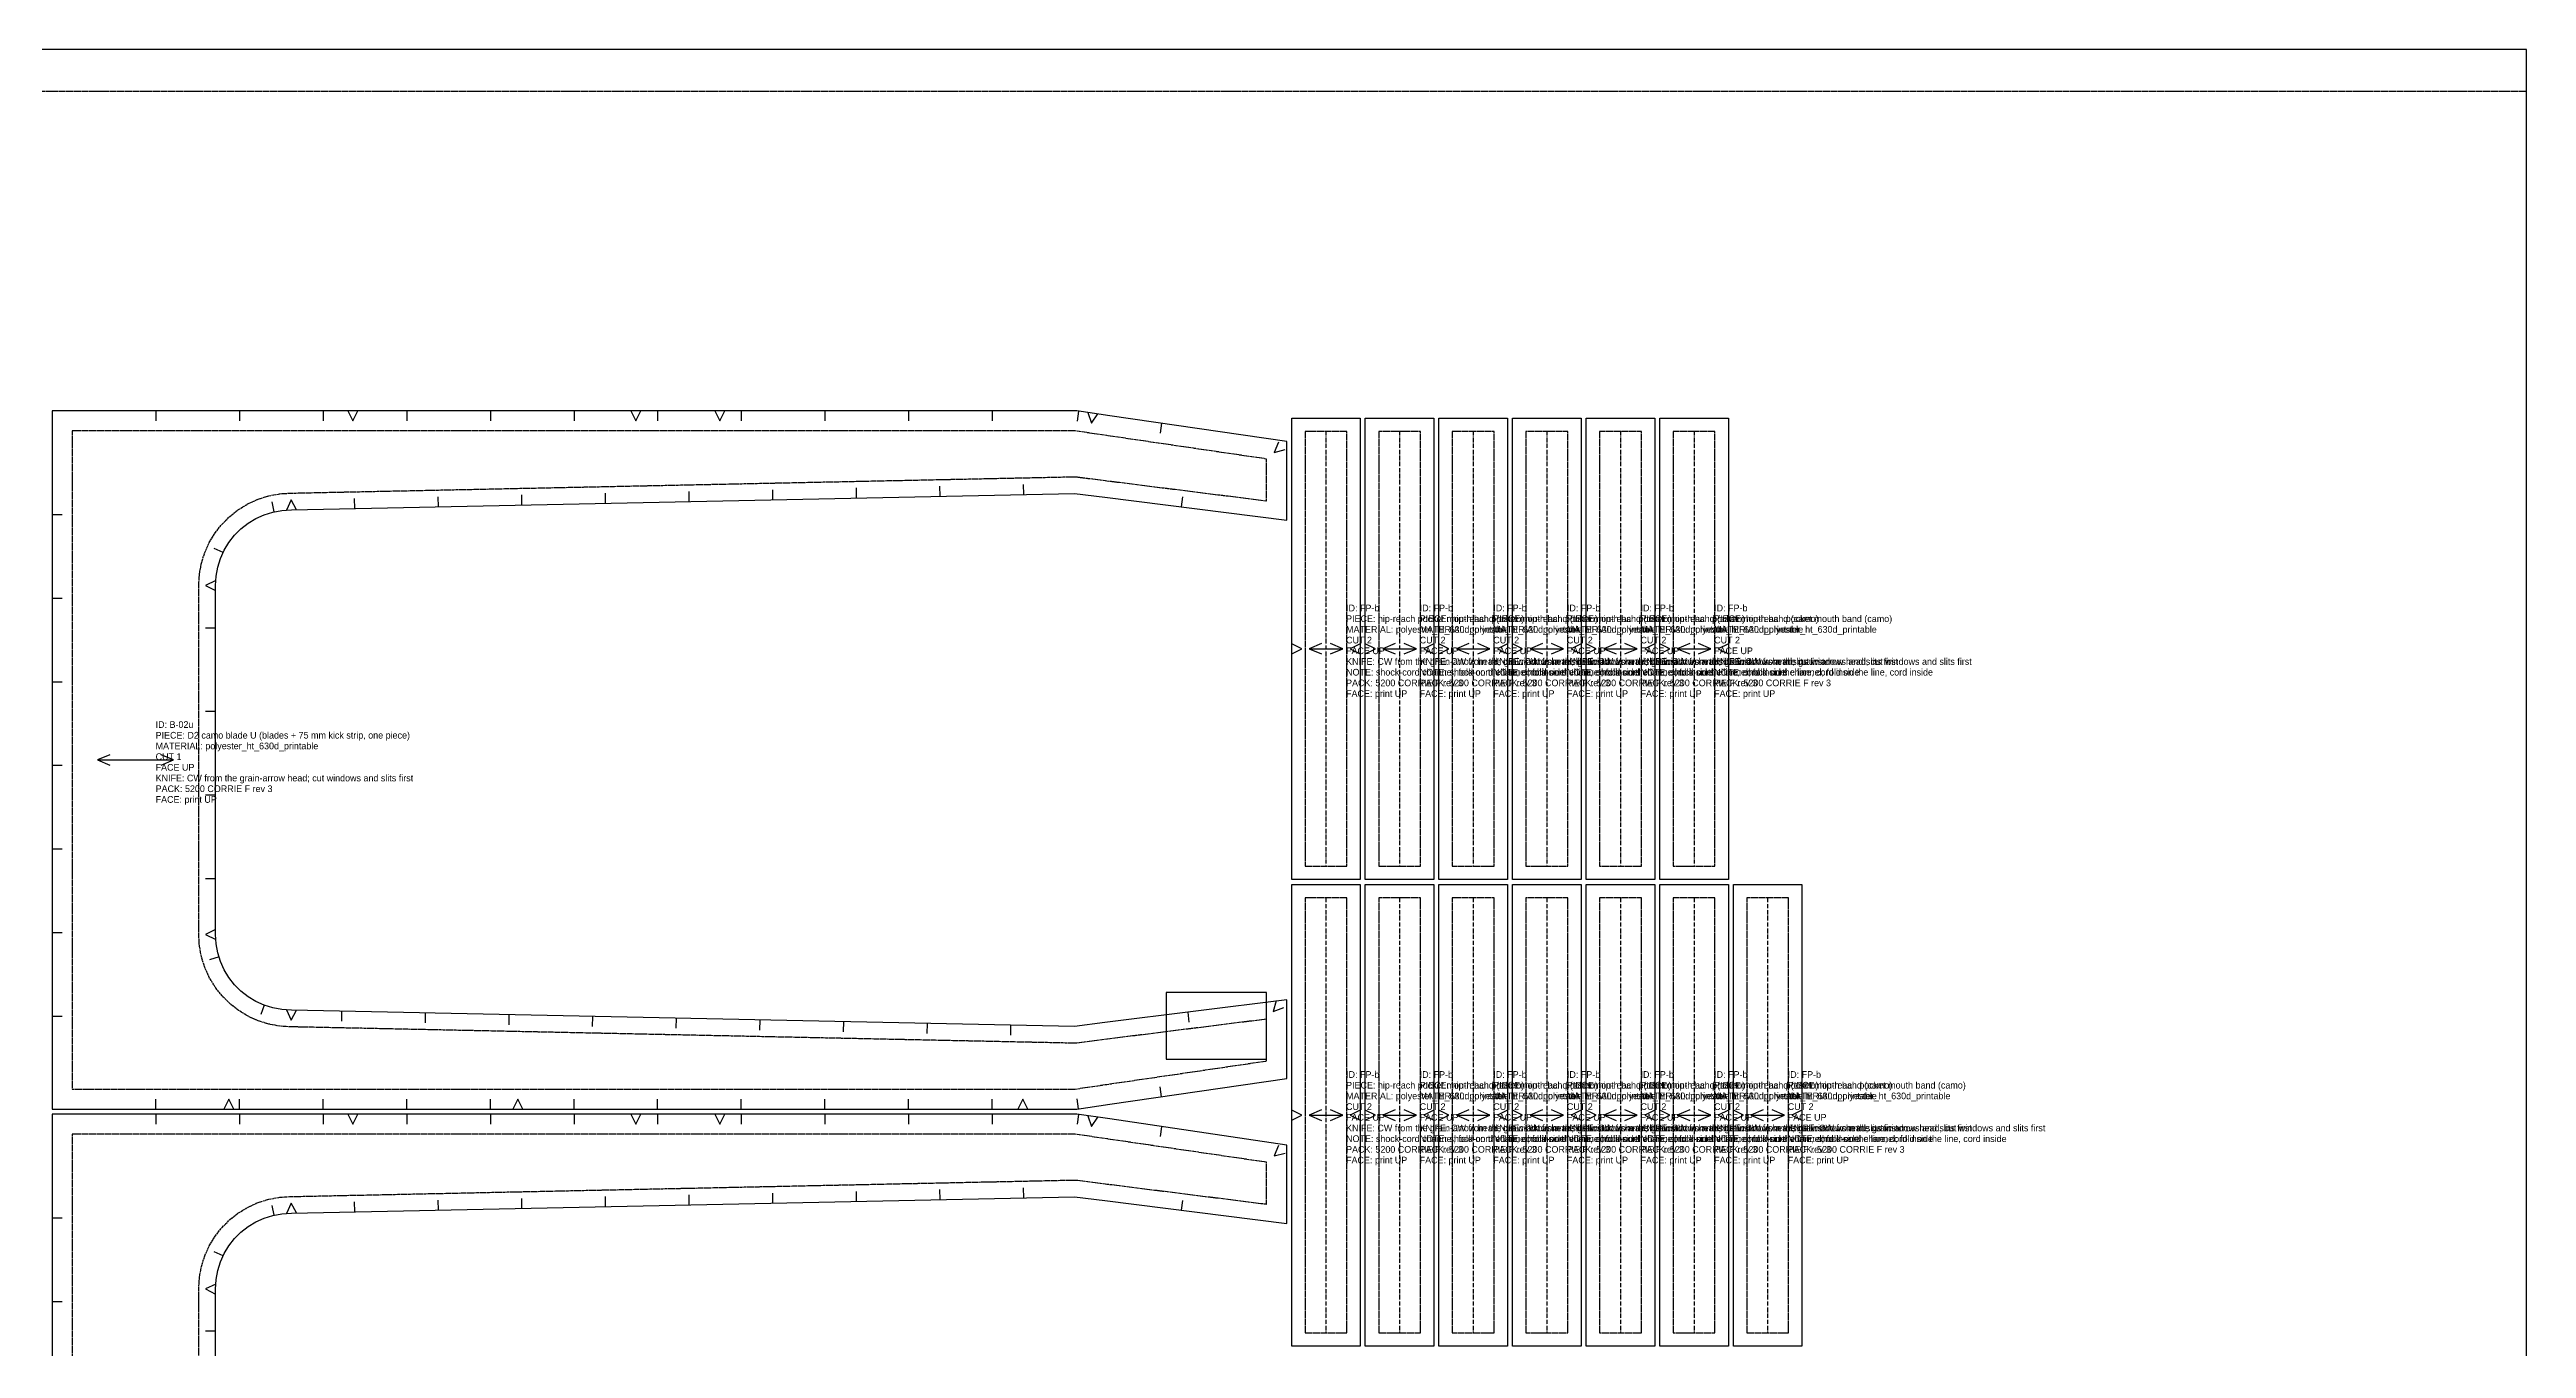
# Model space of a CAD drawing. Header units: millimetres. Extents: x 0 to 2961, y -22 to 1500.
# Drawn here: x 1481 to 2961, y 723 to 1500 of the extents above; entities that cross this region are included whole.
import ezdxf

# ---------------------------------------------------------------- set-up
doc = ezdxf.new("R2010")
doc.units = ezdxf.units.MM
doc.linetypes.add('DASHDOT', pattern=[3.556, 2.54, -0.508, 0, -0.508])
doc.linetypes.add('DASHED', pattern=[1.524, 1.27, -0.254])
for name, color, linetype in [('CUT', 7, 'Continuous'), ('GRAIN', 5, 'Continuous'), ('INTERNAL', 6, 'Continuous'), ('NOTCH', 1, 'Continuous'), ('SEW', 3, 'Continuous'), ('TEXT', 2, 'Continuous')]:
    doc.layers.add(name, color=color, linetype=linetype)

msp = doc.modelspace()

# ---------------------------------------------------------------- linework, layer by layer
at = {"layer": 'CUT'}
for points in [[(1569.5, 1283.9), (1482.1, 1283.9), (1482.1, 866.3), (1569.5, 866.3), (2094.6, 866.3), (2114.3, 869.2), (2220.1, 884.7), (2220.1, 931.7), (2111.3, 918), (2093.2, 915.7), (1625.2, 925.5), (1619.4, 925.9), (1614.1, 926.9), (1608.9, 928.5), (1603.9, 930.7), (1599.3, 933.5), (1595, 936.9), (1591.2, 940.7), (1587.8, 945), (1585, 949.6), (1582.8, 954.6), (1581.2, 959.8), (1580.2, 965.1), (1579.8, 970.8), (1579.8, 1179.4), (1580.2, 1185.1), (1581.2, 1190.4), (1582.8, 1195.6), (1585, 1200.6), (1587.8, 1205.2), (1591.2, 1209.5), (1595, 1213.3), (1599.3, 1216.7), (1603.9, 1219.5), (1608.9, 1221.7), (1614.1, 1223.3), (1619.4, 1224.3), (1625.2, 1224.7), (2093.2, 1234.5), (2111.3, 1232.2), (2220.1, 1218.5), (2220.1, 1265.5), (2114.3, 1281), (2094.6, 1283.9)], [(2223.1, 1279.6), (2264.1, 1279.6), (2264.1, 1003.6), (2223.1, 1003.6)], [(2267.1, 1279.6), (2308.1, 1279.6), (2308.1, 1003.6), (2267.1, 1003.6)], [(2311.1, 1279.6), (2352.1, 1279.6), (2352.1, 1003.6), (2311.1, 1003.6)], [(2355.1, 1279.6), (2396.1, 1279.6), (2396.1, 1003.6), (2355.1, 1003.6)], [(2399.1, 1279.6), (2440.1, 1279.6), (2440.1, 1003.6), (2399.1, 1003.6)], [(2443.1, 1279.6), (2484.1, 1279.6), (2484.1, 1003.6), (2443.1, 1003.6)], [(2223.1, 1000.6), (2264.1, 1000.6), (2264.1, 724.6), (2223.1, 724.6)], [(2267.1, 1000.6), (2308.1, 1000.6), (2308.1, 724.6), (2267.1, 724.6)], [(2311.1, 1000.6), (2352.1, 1000.6), (2352.1, 724.6), (2311.1, 724.6)], [(2355.1, 1000.6), (2396.1, 1000.6), (2396.1, 724.6), (2355.1, 724.6)], [(2399.1, 1000.6), (2440.1, 1000.6), (2440.1, 724.6), (2399.1, 724.6)], [(2443.1, 1000.6), (2484.1, 1000.6), (2484.1, 724.6), (2443.1, 724.6)], [(2487.1, 1000.6), (2528.1, 1000.6), (2528.1, 724.6), (2487.1, 724.6)]]:
    msp.add_lwpolyline(points, close=True, dxfattribs=at)
msp.add_lwpolyline([(1579.8, 550.2), (1579.8, 758.7), (1580.2, 764.4), (1581.2, 769.8), (1582.8, 775), (1585, 779.9), (1587.8, 784.6), (1591.2, 788.9), (1595, 792.7), (1599.3, 796), (1603.9, 798.9), (1608.9, 801.1), (1614.1, 802.7), (1619.4, 803.7), (1625.2, 804), (2093.2, 813.9), (2111.3, 811.6), (2220.1, 797.9), (2220.1, 844.8), (2114.3, 860.4), (2094.6, 863.3), (1569.5, 863.3), (1482.1, 863.3), (1482.1, 445.6)], dxfattribs=at)
at = {"layer": 'GRAIN'}
for points in [[(2241, 1144.8), (2233.6, 1141.6), (2241, 1138.5)], [(2233.6, 1141.6), (2253.6, 1141.6)], [(2246.3, 1138.5), (2253.6, 1141.6), (2246.3, 1144.8)], [(2285, 1144.8), (2277.6, 1141.6), (2285, 1138.5)], [(2277.6, 1141.6), (2297.6, 1141.6)], [(2290.3, 1138.5), (2297.6, 1141.6), (2290.3, 1144.8)], [(2329, 1144.8), (2321.6, 1141.6), (2329, 1138.5)], [(2321.6, 1141.6), (2341.6, 1141.6)], [(2334.3, 1138.5), (2341.6, 1141.6), (2334.3, 1144.8)], [(2373, 1144.8), (2365.6, 1141.6), (2373, 1138.5)], [(2365.6, 1141.6), (2385.6, 1141.6)], [(2378.3, 1138.5), (2385.6, 1141.6), (2378.3, 1144.8)], [(2417, 1144.8), (2409.6, 1141.6), (2417, 1138.5)], [(2409.6, 1141.6), (2429.6, 1141.6)], [(2422.3, 1138.5), (2429.6, 1141.6), (2422.3, 1144.8)], [(2461, 1144.8), (2453.6, 1141.6), (2461, 1138.5)], [(2453.6, 1141.6), (2473.6, 1141.6)], [(2466.3, 1138.5), (2473.6, 1141.6), (2466.3, 1144.8)], [(1516.6, 1078.2), (1509.2, 1075.1), (1516.6, 1072)], [(1509.2, 1075.1), (1554.7, 1075.1)], [(1547.3, 1072), (1554.7, 1075.1), (1547.3, 1078.2)], [(2241, 865.8), (2233.6, 862.6), (2241, 859.5)], [(2233.6, 862.6), (2253.6, 862.6)], [(2246.3, 859.5), (2253.6, 862.6), (2246.3, 865.8)], [(2285, 865.8), (2277.6, 862.6), (2285, 859.5)], [(2277.6, 862.6), (2297.6, 862.6)], [(2290.3, 859.5), (2297.6, 862.6), (2290.3, 865.8)], [(2329, 865.8), (2321.6, 862.6), (2329, 859.5)], [(2321.6, 862.6), (2341.6, 862.6)], [(2334.3, 859.5), (2341.6, 862.6), (2334.3, 865.8)], [(2373, 865.8), (2365.6, 862.6), (2373, 859.5)], [(2365.6, 862.6), (2385.6, 862.6)], [(2378.3, 859.5), (2385.6, 862.6), (2378.3, 865.8)], [(2417, 865.8), (2409.6, 862.6), (2417, 859.5)], [(2409.6, 862.6), (2429.6, 862.6)], [(2422.3, 859.5), (2429.6, 862.6), (2422.3, 865.8)], [(2461, 865.8), (2453.6, 862.6), (2461, 859.5)], [(2453.6, 862.6), (2473.6, 862.6)], [(2466.3, 859.5), (2473.6, 862.6), (2466.3, 865.8)], [(2505, 865.8), (2497.6, 862.6), (2505, 859.5)], [(2497.6, 862.6), (2517.6, 862.6)], [(2510.3, 859.5), (2517.6, 862.6), (2510.3, 865.8)]]:
    msp.add_lwpolyline(points, dxfattribs=at)
at = {"layer": 'INTERNAL', "linetype": 'DASHDOT'}
for points in [[(2243.6, 1271.6), (2243.6, 1011.6)], [(2287.6, 1271.6), (2287.6, 1011.6)], [(2331.6, 1271.6), (2331.6, 1011.6)], [(2375.6, 1271.6), (2375.6, 1011.6)], [(2419.6, 1271.6), (2419.6, 1011.6)], [(2463.6, 1271.6), (2463.6, 1011.6)], [(2243.6, 992.6), (2243.6, 732.6)], [(2287.6, 992.6), (2287.6, 732.6)], [(2331.6, 992.6), (2331.6, 732.6)], [(2375.6, 992.6), (2375.6, 732.6)], [(2419.6, 992.6), (2419.6, 732.6)], [(2463.6, 992.6), (2463.6, 732.6)], [(2507.6, 992.6), (2507.6, 732.6)]]:
    msp.add_lwpolyline(points, dxfattribs=at)
at = {"layer": 'INTERNAL', "linetype": 'CONTINUOUS'}
msp.add_lwpolyline([(2148.1, 936.1), (2148.1, 896.1), (2208.1, 896.1), (2208.1, 936.1)], close=True, dxfattribs=at)
at = {"layer": 'NOTCH'}
for points in [[(1544.1, 1283.9), (1544.1, 1277.9)], [(1594.1, 1283.9), (1594.1, 1277.9)], [(1644.1, 1283.9), (1644.1, 1277.9)], [(1658.8, 1283.9), (1661.8, 1277.9), (1664.8, 1283.9)], [(1694.1, 1283.9), (1694.1, 1277.9)], [(1744.1, 1283.9), (1744.1, 1277.9)], [(1794.1, 1283.9), (1794.1, 1277.9)], [(1828.1, 1283.9), (1831.1, 1277.9), (1834.1, 1283.9)], [(1844.1, 1283.9), (1844.1, 1277.9)], [(1878.3, 1283.9), (1881.3, 1277.9), (1884.3, 1283.9)], [(1894.1, 1283.9), (1894.1, 1277.9)], [(1944.1, 1283.9), (1944.1, 1277.9)], [(1994.1, 1283.9), (1994.1, 1277.9)], [(2044.1, 1283.9), (2044.1, 1277.9)], [(2095.7, 1283.8), (2094.9, 1277.8)], [(2101.3, 1282.9), (2103.4, 1276.6), (2107.3, 1282.1)], [(2145.3, 1276.5), (2144.4, 1270.5)], [(2215.3, 1265.2), (2212.7, 1259), (2219.2, 1260.7)], [(1614.8, 1223.5), (1613.7, 1229.4)], [(1628.2, 1224.8), (1625, 1230.7), (1622.2, 1224.6)], [(1663.1, 1225.5), (1662.9, 1231.5)], [(1713, 1226.5), (1712.9, 1232.5)], [(1763, 1227.6), (1762.9, 1233.6)], [(1813, 1228.6), (1812.9, 1234.6)], [(1863, 1229.7), (1862.9, 1235.7)], [(1913, 1230.7), (1912.9, 1236.7)], [(1963, 1231.8), (1962.9, 1237.8)], [(2013, 1232.8), (2012.8, 1238.8)], [(2063, 1233.9), (2062.8, 1239.9)], [(2157.3, 1226.4), (2158, 1232.4)], [(1482.1, 1221.9), (1488.1, 1221.9)], [(1584.3, 1199.1), (1578.9, 1201.6)], [(1482.1, 1171.9), (1488.1, 1171.9)], [(1579.9, 1182.4), (1573.8, 1179.5), (1579.7, 1176.4)], [(1579.8, 1154), (1573.8, 1154)], [(2223.1, 1138.6), (2229.1, 1141.6), (2223.1, 1144.6)], [(2264.1, 1144.6), (2258.1, 1141.6), (2264.1, 1138.6)], [(2267.1, 1138.6), (2273.1, 1141.6), (2267.1, 1144.6)], [(2308.1, 1144.6), (2302.1, 1141.6), (2308.1, 1138.6)], [(2311.1, 1138.6), (2317.1, 1141.6), (2311.1, 1144.6)], [(2352.1, 1144.6), (2346.1, 1141.6), (2352.1, 1138.6)], [(2355.1, 1138.6), (2361.1, 1141.6), (2355.1, 1144.6)], [(2396.1, 1144.6), (2390.1, 1141.6), (2396.1, 1138.6)], [(2399.1, 1138.6), (2405.1, 1141.6), (2399.1, 1144.6)], [(2440.1, 1144.6), (2434.1, 1141.6), (2440.1, 1138.6)], [(2443.1, 1138.6), (2449.1, 1141.6), (2443.1, 1144.6)], [(2484.1, 1144.6), (2478.1, 1141.6), (2484.1, 1138.6)], [(1482.1, 1121.9), (1488.1, 1121.9)], [(1579.8, 1104), (1573.8, 1104)], [(1482.1, 1071.9), (1488.1, 1071.9)], [(1579.8, 1054), (1573.8, 1054)], [(1482.1, 1021.9), (1488.1, 1021.9)], [(1579.8, 1004), (1573.8, 1004)], [(1482.1, 971.9), (1488.1, 971.9)], [(1579.7, 973.8), (1573.8, 970.7), (1579.9, 967.8)], [(1581.9, 957.3), (1576.2, 955.5)], [(1482.1, 921.9), (1488.1, 921.9)], [(1608.9, 928.5), (1606.8, 922.8)], [(1622.2, 925.6), (1625, 919.5), (1628.2, 925.4)], [(1655.2, 924.9), (1655.1, 918.9)], [(1705.2, 923.8), (1705.1, 917.8)], [(1755.2, 922.8), (1755.1, 916.8)], [(1805.2, 921.7), (1805, 915.7)], [(1855.2, 920.7), (1855, 914.7)], [(1905.1, 919.6), (1905, 913.6)], [(1955.1, 918.6), (1955, 912.6)], [(2161, 924.2), (2161.7, 918.3)], [(2213.8, 931.1), (2212.1, 924.6), (2218.3, 927.1)], [(2005.1, 917.5), (2005, 911.5)], [(2055.1, 916.5), (2055, 910.5)], [(2145.3, 873.7), (2144.4, 879.7)], [(1544.1, 866.3), (1544.1, 872.3)], [(1544.1, 863.3), (1544.1, 857.3)], [(1590.8, 866.3), (1587.8, 872.3), (1584.8, 866.3)], [(1594.1, 866.3), (1594.1, 872.3)], [(1594.1, 863.3), (1594.1, 857.3)], [(1644.1, 866.3), (1644.1, 872.3)], [(1644.1, 863.3), (1644.1, 857.3)], [(1658.8, 863.3), (1661.8, 857.3), (1664.8, 863.3)], [(1694.1, 866.3), (1694.1, 872.3)], [(1694.1, 863.3), (1694.1, 857.3)], [(1744.1, 866.3), (1744.1, 872.3)], [(1744.1, 863.3), (1744.1, 857.3)], [(1763.5, 866.3), (1760.5, 872.3), (1757.5, 866.3)], [(1794.1, 866.3), (1794.1, 872.3)], [(1794.1, 863.3), (1794.1, 857.3)], [(1828.1, 863.3), (1831.1, 857.3), (1834.1, 863.3)], [(1844.1, 866.3), (1844.1, 872.3)], [(1844.1, 863.3), (1844.1, 857.3)], [(1878.3, 863.3), (1881.3, 857.3), (1884.3, 863.3)], [(1894.1, 866.3), (1894.1, 872.3)], [(1894.1, 863.3), (1894.1, 857.3)], [(1944.1, 866.3), (1944.1, 872.3)], [(1944.1, 863.3), (1944.1, 857.3)], [(1994.1, 866.3), (1994.1, 872.3)], [(1994.1, 863.3), (1994.1, 857.3)], [(2044.1, 866.3), (2044.1, 872.3)], [(2044.1, 863.3), (2044.1, 857.3)], [(2065.3, 866.3), (2062.3, 872.3), (2059.3, 866.3)], [(2095.7, 866.4), (2094.9, 872.4)], [(2095.7, 863.1), (2094.9, 857.2)], [(2101.3, 862.3), (2103.4, 855.9), (2107.3, 861.4)], [(2223.1, 859.6), (2229.1, 862.6), (2223.1, 865.6)], [(2264.1, 865.6), (2258.1, 862.6), (2264.1, 859.6)], [(2267.1, 859.6), (2273.1, 862.6), (2267.1, 865.6)], [(2308.1, 865.6), (2302.1, 862.6), (2308.1, 859.6)], [(2311.1, 859.6), (2317.1, 862.6), (2311.1, 865.6)], [(2352.1, 865.6), (2346.1, 862.6), (2352.1, 859.6)], [(2355.1, 859.6), (2361.1, 862.6), (2355.1, 865.6)], [(2396.1, 865.6), (2390.1, 862.6), (2396.1, 859.6)], [(2399.1, 859.6), (2405.1, 862.6), (2399.1, 865.6)], [(2440.1, 865.6), (2434.1, 862.6), (2440.1, 859.6)], [(2443.1, 859.6), (2449.1, 862.6), (2443.1, 865.6)], [(2484.1, 865.6), (2478.1, 862.6), (2484.1, 859.6)], [(2487.1, 859.6), (2493.1, 862.6), (2487.1, 865.6)], [(2528.1, 865.6), (2522.1, 862.6), (2528.1, 859.6)], [(2145.3, 855.8), (2144.4, 849.9)], [(2215.3, 844.6), (2212.7, 838.4), (2219.2, 840)], [(1863, 809), (1862.9, 815)], [(1913, 810.1), (1912.9, 816.1)], [(1963, 811.1), (1962.9, 817.1)], [(2013, 812.2), (2012.8, 818.2)], [(2063, 813.2), (2062.8, 819.2)], [(1482.1, 801.3), (1488.1, 801.3)], [(1614.8, 802.8), (1613.7, 808.7)], [(1628.2, 804.2), (1625, 810), (1622.2, 803.9)], [(1663.1, 804.8), (1662.9, 810.8)], [(1713, 805.9), (1712.9, 811.9)], [(1763, 806.9), (1762.9, 812.9)], [(1813, 808), (1812.9, 814)], [(2157.3, 805.8), (2158, 811.7)], [(1584.3, 778.5), (1578.9, 780.9)], [(1579.9, 761.7), (1573.8, 758.9), (1579.7, 755.7)], [(1482.1, 751.3), (1488.1, 751.3)], [(1579.8, 733.4), (1573.8, 733.4)]]:
    msp.add_lwpolyline(points, dxfattribs=at)
at = {"layer": 'SEW', "linetype": 'DASHED'}
for points in [[(1494.1, 1271.9), (1494.1, 878.3), (1569.5, 878.3), (2093.7, 878.3), (2112.6, 881.1), (2208.1, 895.1), (2208.1, 920.1), (2112.6, 908.1), (2093.7, 905.7), (1624.8, 915.5), (1618.2, 915.9), (1611.7, 917.1), (1605.3, 919.1), (1599.3, 921.8), (1593.6, 925.3), (1588.4, 929.4), (1583.7, 934.1), (1579.6, 939.3), (1576.1, 945), (1573.4, 951), (1571.4, 957.4), (1570.2, 963.9), (1569.8, 970.5), (1569.8, 1179.7), (1570.2, 1186.3), (1571.4, 1192.8), (1573.4, 1199.2), (1576.1, 1205.2), (1579.6, 1210.9), (1583.7, 1216.1), (1588.4, 1220.8), (1593.6, 1224.9), (1599.3, 1228.4), (1605.3, 1231.1), (1611.7, 1233.1), (1618.2, 1234.3), (1624.8, 1234.7), (2093.7, 1244.5), (2112.6, 1242.1), (2208.1, 1230.1), (2208.1, 1255.1), (2112.6, 1269.1), (2093.7, 1271.9), (1569.5, 1271.9)], [(2231.1, 1271.6), (2231.1, 1011.6), (2256.1, 1011.6), (2256.1, 1271.6)], [(2275.1, 1271.6), (2275.1, 1011.6), (2300.1, 1011.6), (2300.1, 1271.6)], [(2319.1, 1271.6), (2319.1, 1011.6), (2344.1, 1011.6), (2344.1, 1271.6)], [(2363.1, 1271.6), (2363.1, 1011.6), (2388.1, 1011.6), (2388.1, 1271.6)], [(2407.1, 1271.6), (2407.1, 1011.6), (2432.1, 1011.6), (2432.1, 1271.6)], [(2451.1, 1271.6), (2451.1, 1011.6), (2476.1, 1011.6), (2476.1, 1271.6)], [(2231.1, 992.6), (2231.1, 732.6), (2256.1, 732.6), (2256.1, 992.6)], [(2275.1, 992.6), (2275.1, 732.6), (2300.1, 732.6), (2300.1, 992.6)], [(2319.1, 992.6), (2319.1, 732.6), (2344.1, 732.6), (2344.1, 992.6)], [(2363.1, 992.6), (2363.1, 732.6), (2388.1, 732.6), (2388.1, 992.6)], [(2407.1, 992.6), (2407.1, 732.6), (2432.1, 732.6), (2432.1, 992.6)], [(2451.1, 992.6), (2451.1, 732.6), (2476.1, 732.6), (2476.1, 992.6)], [(2495.1, 992.6), (2495.1, 732.6), (2520.1, 732.6), (2520.1, 992.6)]]:
    msp.add_lwpolyline(points, close=True, dxfattribs=at)
msp.add_lwpolyline([(1569.8, 549.9), (1569.8, 759), (1570.2, 765.7), (1571.4, 772.2), (1573.4, 778.5), (1576.1, 784.6), (1579.6, 790.3), (1583.7, 795.5), (1588.4, 800.2), (1593.6, 804.3), (1599.3, 807.7), (1605.3, 810.5), (1611.7, 812.4), (1618.2, 813.6), (1624.8, 814), (2093.7, 823.9), (2112.6, 821.5), (2208.1, 809.5), (2208.1, 834.5), (2112.6, 848.5), (2093.7, 851.3), (1569.5, 851.3), (1494.1, 851.3), (1494.1, 457.6)], dxfattribs=at)
at = {"layer": 'TEXT', "linetype": 'DASHED'}
msp.add_line((0, 1475), (2961.2, 1475), dxfattribs=at)
at = {"layer": 'TEXT'}
msp.add_lwpolyline([(0, 0), (2961.2, 0), (2961.2, 1500), (0, 1500)], close=True, dxfattribs=at)

# ---------------------------------------------------------------- texts
for s, p in [('ID: FP-b', (2255.6, 1164)), ('PIECE: hip-reach pocket mouth band (camo)', (2255.6, 1157.6)), ('MATERIAL: polyester_ht_630d_printable', (2255.6, 1151.2)), ('ID: FP-b', (2299.6, 1164)), ('PIECE: hip-reach pocket mouth band (camo)', (2299.6, 1157.6)), ('MATERIAL: polyester_ht_630d_printable', (2299.6, 1151.2)), ('ID: FP-b', (2343.6, 1164)), ('PIECE: hip-reach pocket mouth band (camo)', (2343.6, 1157.6)), ('MATERIAL: polyester_ht_630d_printable', (2343.6, 1151.2)), ('ID: FP-b', (2387.6, 1164)), ('PIECE: hip-reach pocket mouth band (camo)', (2387.6, 1157.6)), ('MATERIAL: polyester_ht_630d_printable', (2387.6, 1151.2)), ('ID: FP-b', (2431.6, 1164)), ('PIECE: hip-reach pocket mouth band (camo)', (2431.6, 1157.6)), ('MATERIAL: polyester_ht_630d_printable', (2431.6, 1151.2)), ('ID: FP-b', (2475.6, 1164)), ('PIECE: hip-reach pocket mouth band (camo)', (2475.6, 1157.6)), ('MATERIAL: polyester_ht_630d_printable', (2475.6, 1151.2)), ('CUT 2', (2255.6, 1144.8)), ('FACE UP', (2255.6, 1138.4)), ('CUT 2', (2299.6, 1144.8)), ('FACE UP', (2299.6, 1138.4)), ('CUT 2', (2343.6, 1144.8)), ('FACE UP', (2343.6, 1138.4)), ('CUT 2', (2387.6, 1144.8)), ('FACE UP', (2387.6, 1138.4)), ('CUT 2', (2431.6, 1144.8)), ('FACE UP', (2431.6, 1138.4)), ('CUT 2', (2475.6, 1144.8)), ('FACE UP', (2475.6, 1138.4)), ('KNIFE: CW from the grain-arrow head; cut windows and slits first', (2255.6, 1132)), ('NOTE: shock-cord channel; fold on the line, cord inside', (2255.6, 1125.6)), ('KNIFE: CW from the grain-arrow head; cut windows and slits first', (2299.6, 1132)), ('NOTE: shock-cord channel; fold on the line, cord inside', (2299.6, 1125.6)), ('KNIFE: CW from the grain-arrow head; cut windows and slits first', (2343.6, 1132)), ('NOTE: shock-cord channel; fold on the line, cord inside', (2343.6, 1125.6)), ('KNIFE: CW from the grain-arrow head; cut windows and slits first', (2387.6, 1132)), ('NOTE: shock-cord channel; fold on the line, cord inside', (2387.6, 1125.6)), ('KNIFE: CW from the grain-arrow head; cut windows and slits first', (2431.6, 1132)), ('NOTE: shock-cord channel; fold on the line, cord inside', (2431.6, 1125.6)), ('KNIFE: CW from the grain-arrow head; cut windows and slits first', (2475.6, 1132)), ('NOTE: shock-cord channel; fold on the line, cord inside', (2475.6, 1125.6)), ('PACK: 5200 CORRIE F rev 3', (2255.6, 1119.2)), ('FACE: print UP', (2255.6, 1112.8)), ('PACK: 5200 CORRIE F rev 3', (2299.6, 1119.2)), ('FACE: print UP', (2299.6, 1112.8)), ('PACK: 5200 CORRIE F rev 3', (2343.6, 1119.2)), ('FACE: print UP', (2343.6, 1112.8)), ('PACK: 5200 CORRIE F rev 3', (2387.6, 1119.2)), ('FACE: print UP', (2387.6, 1112.8)), ('PACK: 5200 CORRIE F rev 3', (2431.6, 1119.2)), ('FACE: print UP', (2431.6, 1112.8)), ('PACK: 5200 CORRIE F rev 3', (2475.6, 1119.2)), ('FACE: print UP', (2475.6, 1112.8)), ('ID: B-02u', (1544, 1094.3)), ('PIECE: D2 camo blade U (blades + 75 mm kick strip, one piece)', (1544, 1087.9)), ('MATERIAL: polyester_ht_630d_printable', (1544, 1081.5)), ('CUT 1', (1544, 1075.1)), ('FACE UP', (1544, 1068.7)), ('KNIFE: CW from the grain-arrow head; cut windows and slits first', (1544, 1062.3)), ('PACK: 5200 CORRIE F rev 3', (1544, 1055.9)), ('FACE: print UP', (1544, 1049.5)), ('ID: FP-b', (2255.6, 885)), ('ID: FP-b', (2299.6, 885)), ('ID: FP-b', (2343.6, 885)), ('ID: FP-b', (2387.6, 885)), ('ID: FP-b', (2431.6, 885)), ('ID: FP-b', (2475.6, 885)), ('ID: FP-b', (2519.6, 885)), ('PIECE: hip-reach pocket mouth band (camo)', (2255.6, 878.6)), ('MATERIAL: polyester_ht_630d_printable', (2255.6, 872.2)), ('PIECE: hip-reach pocket mouth band (camo)', (2299.6, 878.6)), ('MATERIAL: polyester_ht_630d_printable', (2299.6, 872.2)), ('PIECE: hip-reach pocket mouth band (camo)', (2343.6, 878.6)), ('MATERIAL: polyester_ht_630d_printable', (2343.6, 872.2)), ('PIECE: hip-reach pocket mouth band (camo)', (2387.6, 878.6)), ('MATERIAL: polyester_ht_630d_printable', (2387.6, 872.2)), ('PIECE: hip-reach pocket mouth band (camo)', (2431.6, 878.6)), ('MATERIAL: polyester_ht_630d_printable', (2431.6, 872.2)), ('PIECE: hip-reach pocket mouth band (camo)', (2475.6, 878.6)), ('MATERIAL: polyester_ht_630d_printable', (2475.6, 872.2)), ('PIECE: hip-reach pocket mouth band (camo)', (2519.6, 878.6)), ('MATERIAL: polyester_ht_630d_printable', (2519.6, 872.2)), ('CUT 2', (2255.6, 865.8)), ('FACE UP', (2255.6, 859.4)), ('CUT 2', (2299.6, 865.8)), ('FACE UP', (2299.6, 859.4)), ('CUT 2', (2343.6, 865.8)), ('FACE UP', (2343.6, 859.4)), ('CUT 2', (2387.6, 865.8)), ('FACE UP', (2387.6, 859.4)), ('CUT 2', (2431.6, 865.8)), ('FACE UP', (2431.6, 859.4)), ('CUT 2', (2475.6, 865.8)), ('FACE UP', (2475.6, 859.4)), ('CUT 2', (2519.6, 865.8)), ('FACE UP', (2519.6, 859.4)), ('KNIFE: CW from the grain-arrow head; cut windows and slits first', (2255.6, 853)), ('NOTE: shock-cord channel; fold on the line, cord inside', (2255.6, 846.6)), ('PACK: 5200 CORRIE F rev 3', (2255.6, 840.2)), ('KNIFE: CW from the grain-arrow head; cut windows and slits first', (2299.6, 853)), ('NOTE: shock-cord channel; fold on the line, cord inside', (2299.6, 846.6)), ('PACK: 5200 CORRIE F rev 3', (2299.6, 840.2)), ('KNIFE: CW from the grain-arrow head; cut windows and slits first', (2343.6, 853)), ('NOTE: shock-cord channel; fold on the line, cord inside', (2343.6, 846.6)), ('PACK: 5200 CORRIE F rev 3', (2343.6, 840.2)), ('KNIFE: CW from the grain-arrow head; cut windows and slits first', (2387.6, 853)), ('NOTE: shock-cord channel; fold on the line, cord inside', (2387.6, 846.6)), ('PACK: 5200 CORRIE F rev 3', (2387.6, 840.2)), ('KNIFE: CW from the grain-arrow head; cut windows and slits first', (2431.6, 853)), ('NOTE: shock-cord channel; fold on the line, cord inside', (2431.6, 846.6)), ('PACK: 5200 CORRIE F rev 3', (2431.6, 840.2)), ('KNIFE: CW from the grain-arrow head; cut windows and slits first', (2475.6, 853)), ('NOTE: shock-cord channel; fold on the line, cord inside', (2475.6, 846.6)), ('PACK: 5200 CORRIE F rev 3', (2475.6, 840.2)), ('KNIFE: CW from the grain-arrow head; cut windows and slits first', (2519.6, 853)), ('NOTE: shock-cord channel; fold on the line, cord inside', (2519.6, 846.6)), ('PACK: 5200 CORRIE F rev 3', (2519.6, 840.2)), ('FACE: print UP', (2255.6, 833.8)), ('FACE: print UP', (2299.6, 833.8)), ('FACE: print UP', (2343.6, 833.8)), ('FACE: print UP', (2387.6, 833.8)), ('FACE: print UP', (2431.6, 833.8)), ('FACE: print UP', (2475.6, 833.8)), ('FACE: print UP', (2519.6, 833.8))]:
    msp.add_text(s, height=4, dxfattribs=at).set_placement(p)

doc.saveas('drawing.dxf')
